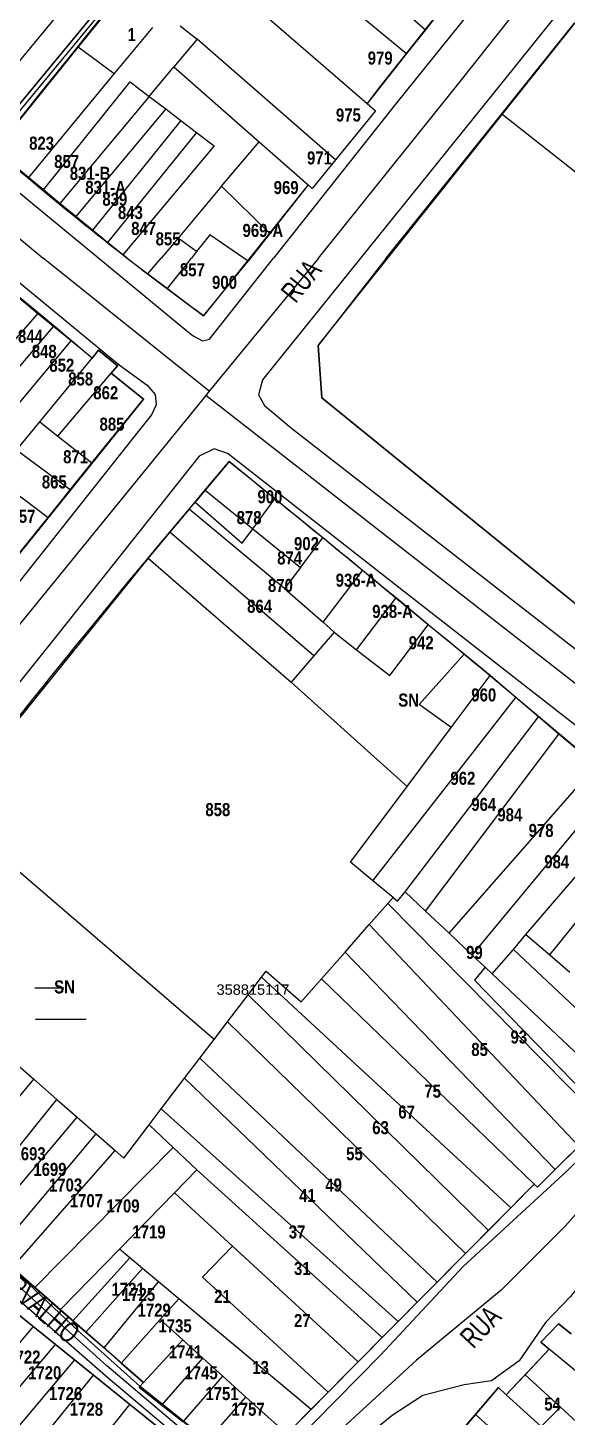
# Model space of a CAD drawing. Extents: x 199665 to 201826, y 4836581 to 4838476.
# Drawn here: x 201209.4 to 201312.8, y 4837371.7 to 4837638.1 of the extents above; entities that cross this region are included whole.
import ezdxf
from ezdxf.enums import TextEntityAlignment as Align

# ---------------------------------------------------------------- set-up
doc = ezdxf.new("R2010")
doc.units = 0
doc.header["$LTSCALE"] = 1.5
doc.header["$MEASUREMENT"] = 0
for name, color, linetype in [('CD-MALHA-LOTES', 40, 'CONTINUOUS'), ('CD_TXT_QUADRA', 7, 'CONTINUOUS'), ('HD-ALAGADO-BREJO', 170, 'CONTINUOUS'), ('RU-QUADRAS', 6, 'CONTINUOUS'), ('SV-EIXO-RUA-N-PAV', 6, 'CONTINUOUS'), ('SV-EIXO-RUA-PAV', 20, 'CONTINUOUS'), ('SV-RUA-NAO-PAV-S-GUIA-C-GUIA', 7, 'CONTINUOUS'), ('SV-RUA-PAVIM-S-GUIA-C-GUIA', 7, 'CONTINUOUS'), ('SV-TXT-RUA-N-PAV-S-GUIA-C-GUIA', 7, 'CONTINUOUS'), ('SV-TXT-RUA-PAV-S-GUIA-C-GUIA', 7, 'CONTINUOUS'), ('Th_NmrPort', 1, 'CONTINUOUS')]:
    doc.layers.add(name, color=color, linetype=linetype)
doc.styles.add('ARIAL', font='ARIAL.TTF')
doc.styles.add('MONOTXT', font='ARIAL.TTF', dxfattribs={"height": 0.2})
doc.styles.get("Standard").update_dxf_attribs({"font": 'swisscbo.ttf'})

# ---------------------------------------------------------------- blocks, each defined once
blk = doc.blocks.new('*X6')
at = {"layer": 'HD-ALAGADO-BREJO', "color": 0}
for p, q in [((201210.733119, 4837454.021562), (201216.273145, 4837454.021617)), ((201210.83437, 4837448.02153), (201220.549648, 4837448.021627))]:
    blk.add_line(p, q, dxfattribs=at)

msp = doc.modelspace()

# ---------------------------------------------------------------- linework, layer by layer
at = {"layer": 'CD-MALHA-LOTES', "linetype": 'Continuous'}
for p, q in [((201260.96, 4837659.46), (201285.62, 4837637.77)), ((201253.69, 4837656.61), (201281.99, 4837633.19)), ((201197.33, 4837619.15), (201225.23, 4837652.85)), ((201229.32, 4837649.64), (201201.58, 4837616.05)), ((201246.4, 4837647.88), (201274.42, 4837623.64)), ((201219.01, 4837634.51), (201226.36, 4837643.63)), ((201289.94, 4837643.22), (201285.62, 4837637.77)), ((201233.26, 4837638.2), (201225.95, 4837629.35)), ((201238.6, 4837638.54), (201241.82, 4837635.95)), ((201300.31, 4837621.66), (201314.15, 4837638.94)), ((201241.82, 4837635.95), (201237.39, 4837630.66)), ((201268.38, 4837612.79), (201241.82, 4837635.95)), ((201285.62, 4837637.77), (201281.99, 4837633.19)), ((201203.07, 4837614.69), (201219.01, 4837634.51)), ((201219.01, 4837634.51), (201225.95, 4837629.35)), ((201281.99, 4837633.19), (201274.42, 4837623.64)), ((201232.65, 4837624.99), (201237.39, 4837630.66)), ((201237.39, 4837630.66), (201253.71, 4837616.27)), ((201225.95, 4837629.35), (201209.47, 4837609.43)), ((201212.37, 4837607.05), (201228.97, 4837627.8)), ((201228.97, 4837627.8), (201232.65, 4837624.99)), ((201232.65, 4837624.99), (201215.51, 4837604.47)), ((201232.65, 4837624.99), (201235.81, 4837622.58)), ((201235.81, 4837622.58), (201218.59, 4837601.94)), ((201235.81, 4837622.58), (201238.72, 4837620.35)), ((201276.08, 4837622.21), (201268.38, 4837612.79)), ((201274.42, 4837623.64), (201276.08, 4837622.21)), ((201238.72, 4837620.35), (201221.78, 4837599.32)), ((201238.72, 4837620.35), (201241.72, 4837618.06)), ((201278.12, 4837593.93), (201300.31, 4837621.66)), ((201300.31, 4837621.66), (201335.37, 4837593.93)), ((201241.72, 4837618.06), (201224.66, 4837596.96)), ((201241.72, 4837618.06), (201245.11, 4837615.47)), ((201209.47, 4837609.43), (201203.07, 4837614.69)), ((201245.11, 4837615.47), (201227.57, 4837594.57)), ((201246.54, 4837607.74), (201253.71, 4837616.27)), ((201253.71, 4837616.27), (201263.11, 4837607.99)), ((201268.38, 4837612.79), (201263.89, 4837607.3)), ((201212.37, 4837607.05), (201209.47, 4837609.43)), ((201215.51, 4837604.47), (201212.37, 4837607.05)), ((201246.54, 4837607.74), (201238.17, 4837597.79)), ((201255.81, 4837598.7), (201246.54, 4837607.74)), ((201263.11, 4837607.99), (201255.81, 4837598.7)), ((201263.89, 4837607.3), (201263.11, 4837607.99)), ((201218.59, 4837601.94), (201215.51, 4837604.47)), ((201221.78, 4837599.32), (201218.59, 4837601.94)), ((201224.66, 4837596.96), (201221.78, 4837599.32)), ((201244.29, 4837598.42), (201241.73, 4837595.22)), ((201250.77, 4837593.94), (201244.29, 4837598.42)), ((201255.81, 4837598.7), (201252.08, 4837593.96)), ((201227.57, 4837594.57), (201224.66, 4837596.96)), ((201238.17, 4837597.79), (201234.92, 4837593.93)), ((201241.73, 4837595.22), (201238.17, 4837597.79)), ((201241.73, 4837595.22), (201240.73, 4837593.93)), ((201228.42, 4837593.97), (201227.57, 4837594.57)), ((201228.42, 4837593.97), (201232.41, 4837590.94)), ((201232.41, 4837590.94), (201234.92, 4837593.93)), ((201236.13, 4837588.12), (201240.73, 4837593.93)), ((201243.07, 4837582.88), (201251.64, 4837593.37)), ((201251.64, 4837593.37), (201250.77, 4837593.94)), ((201252.08, 4837593.96), (201251.64, 4837593.37)), ((201278.12, 4837593.93), (201265.05, 4837577.21)), ((201232.41, 4837590.94), (201236.13, 4837588.12)), ((201236.13, 4837588.12), (201243.07, 4837582.88)), ((201211.29, 4837583.31), (201207.74, 4837586.23)), ((201179.46, 4837547.06), (201211.29, 4837583.31)), ((201214.31, 4837580.83), (201211.29, 4837583.31)), ((201183.02, 4837544.04), (201214.31, 4837580.83)), ((201217.66, 4837578.07), (201214.31, 4837580.83)), ((201196.47, 4837552.73), (201217.66, 4837578.07)), ((201221.69, 4837574.77), (201217.66, 4837578.07)), ((201265.05, 4837577.21), (201265.76, 4837567.15)), ((201211.64, 4837562.58), (201221.69, 4837574.77)), ((201222.89, 4837576.3), (201221.69, 4837574.77)), ((201226.54, 4837573.28), (201222.89, 4837576.3)), ((201215.12, 4837559.84), (201225.37, 4837571.91)), ((201225.37, 4837571.91), (201226.54, 4837573.28)), ((201231.54, 4837566.92), (201225.37, 4837571.91)), ((201221.67, 4837554.69), (201231.54, 4837566.92)), ((201265.76, 4837567.15), (201331.76, 4837513.56)), ((201207.17, 4837557.14), (201211.64, 4837562.58)), ((201211.64, 4837562.58), (201215.12, 4837559.84)), ((201215.12, 4837559.84), (201221.67, 4837554.69)), ((201217.49, 4837549.51), (201207.17, 4837557.14)), ((201217.49, 4837549.51), (201221.67, 4837554.69)), ((201248, 4837554.94), (201243.35, 4837549.48)), ((201256.77, 4837547.78), (201248, 4837554.94)), ((201202.92, 4837551.99), (201213.24, 4837544.24)), ((201213.24, 4837544.24), (201217.49, 4837549.51)), ((201243.35, 4837549.48), (201241.49, 4837547.19)), ((201243.35, 4837549.48), (201252.51, 4837542.05)), ((201252.51, 4837542.05), (201256.77, 4837547.78)), ((201265.93, 4837540.3), (201256.77, 4837547.78)), ((201240.32, 4837545.8), (201236.61, 4837541.39)), ((201240.32, 4837545.8), (201241.49, 4837547.19)), ((201258.58, 4837530.61), (201240.32, 4837545.8)), ((201241.49, 4837547.19), (201250.47, 4837539.29)), ((201207.05, 4837536.57), (201213.24, 4837544.24)), ((201250.47, 4837539.29), (201252.51, 4837542.05)), ((201252.51, 4837542.05), (201261.65, 4837534.65)), ((201236.61, 4837541.39), (201232.44, 4837536.44)), ((201264.21, 4837517.68), (201236.61, 4837541.39)), ((201261.65, 4837534.65), (201265.93, 4837540.3)), ((201273.54, 4837534.08), (201265.93, 4837540.3)), ((201232.44, 4837536.44), (201193.68, 4837488.33)), ((201232.44, 4837536.44), (201259.87, 4837512.65)), ((201261.65, 4837534.65), (201258.58, 4837530.61)), ((201266.02, 4837524.13), (201273.54, 4837534.08)), ((201279.98, 4837528.74), (201273.54, 4837534.08)), ((201258.58, 4837530.61), (201266.02, 4837524.13)), ((201272.43, 4837518.84), (201279.98, 4837528.74)), ((201286.13, 4837523.66), (201279.98, 4837528.74)), ((201266.02, 4837524.13), (201268.13, 4837522.24)), ((201278.82, 4837513.94), (201286.13, 4837523.66)), ((201293.07, 4837517.98), (201286.13, 4837523.66)), ((201268.13, 4837522.24), (201264.21, 4837517.68)), ((201268.13, 4837522.24), (201272.43, 4837518.84)), ((201272.43, 4837518.84), (201278.82, 4837513.94)), ((201284.41, 4837508.38), (201293.07, 4837517.98)), ((201298.02, 4837513.89), (201293.07, 4837517.98)), ((201264.21, 4837517.68), (201259.87, 4837512.65)), ((201259.87, 4837512.65), (201282.15, 4837492.66)), ((201290.56, 4837503.92), (201298.02, 4837513.89)), ((201302.97, 4837509.69), (201298.02, 4837513.89)), ((201275.52, 4837474.57), (201302.97, 4837509.69)), ((201290.56, 4837503.92), (201284.41, 4837508.38)), ((201307.34, 4837505.98), (201302.97, 4837509.69)), ((201281.71, 4837472.46), (201307.34, 4837505.98)), ((201311.23, 4837502.68), (201307.34, 4837505.98)), ((201282.15, 4837492.66), (201290.56, 4837503.92)), ((201285.64, 4837468.74), (201311.23, 4837502.68)), ((201318.37, 4837496.63), (201311.23, 4837502.68)), ((201290.15, 4837464.48), (201318.37, 4837496.63)), ((201271.25, 4837478.11), (201282.15, 4837492.66)), ((201294.61, 4837460.27), (201322.06, 4837493.49)), ((201304.9, 4837464.26), (201326.63, 4837489.62)), ((201245.08, 4837444.08), (201193.68, 4837488.33)), ((201309.47, 4837460.33), (201330.46, 4837486.37)), ((201275.52, 4837474.57), (201271.25, 4837478.11)), ((201279.41, 4837471.34), (201275.52, 4837474.57)), ((201274.86, 4837466.14), (201278.4, 4837470.2)), ((201278.4, 4837470.2), (201279.41, 4837471.34)), ((201317.82, 4837430.27), (201278.4, 4837470.2)), ((201279.41, 4837471.34), (201280.29, 4837470.61)), ((201280.29, 4837470.61), (201281.71, 4837472.46)), ((201281.71, 4837472.46), (201285.64, 4837468.74)), ((201285.64, 4837468.74), (201290.15, 4837464.48)), ((201270.26, 4837460.87), (201274.86, 4837466.14)), ((201315.06, 4837423.68), (201274.86, 4837466.14)), ((201290.15, 4837464.48), (201294.61, 4837460.27)), ((201302.5, 4837461.4), (201304.9, 4837464.26)), ((201304.9, 4837464.26), (201309.47, 4837460.33)), ((201265.67, 4837455.75), (201270.26, 4837460.87)), ((201270.26, 4837460.87), (201310.51, 4837419.16)), ((201294.61, 4837460.27), (201297.07, 4837457.95)), ((201298.41, 4837456.69), (201302.5, 4837461.4)), ((201325.27, 4837439.95), (201302.5, 4837461.4)), ((201309.47, 4837460.33), (201313.33, 4837457)), ((201254.2, 4837456.04), (201255.09, 4837457.21)), ((201255.09, 4837457.21), (201261.79, 4837451.36)), ((201297.07, 4837457.95), (201295.02, 4837455.49)), ((201297.07, 4837457.95), (201298.41, 4837456.69)), ((201298.41, 4837456.69), (201321.58, 4837434.81)), ((201251.62, 4837452.66), (201254.2, 4837456.04)), ((201302, 4837411.81), (201254.2, 4837456.04)), ((201261.79, 4837451.36), (201265.67, 4837455.75)), ((201265.67, 4837455.75), (201306.51, 4837416.35)), ((201295.02, 4837455.49), (201318.51, 4837431.4)), ((201247.66, 4837447.47), (201251.62, 4837452.66)), ((201251.62, 4837452.66), (201297.74, 4837407.5)), ((201245.08, 4837444.08), (201247.66, 4837447.47)), ((201247.66, 4837447.47), (201293.32, 4837403.08)), ((201242.36, 4837440.51), (201245.08, 4837444.08)), ((201206.81, 4837439.74), (201210.52, 4837436.49)), ((201239.43, 4837436.68), (201242.36, 4837440.51)), ((201287.85, 4837397.59), (201242.36, 4837440.51)), ((201191.34, 4837413.47), (201210.52, 4837436.49)), ((201210.52, 4837436.49), (201214.94, 4837432.62)), ((201234.97, 4837430.82), (201239.43, 4837436.68)), ((201239.43, 4837436.68), (201284.07, 4837393.75)), ((201196.17, 4837409.24), (201214.94, 4837432.62)), ((201214.94, 4837432.62), (201218.81, 4837429.22)), ((201232.61, 4837427.73), (201234.97, 4837430.82)), ((201234.97, 4837430.82), (201280.37, 4837390.02)), ((201199.52, 4837406.33), (201218.81, 4837429.22)), ((201218.81, 4837429.22), (201222.45, 4837426.03)), ((201227.76, 4837421.37), (201232.61, 4837427.73)), ((201237.24, 4837423.41), (201232.61, 4837427.73)), ((201203.21, 4837403.1), (201222.45, 4837426.03)), ((201222.45, 4837426.03), (201226.15, 4837422.79)), ((201206.37, 4837400.34), (201226.15, 4837422.79)), ((201210.68, 4837396.57), (201237.24, 4837423.41)), ((201226.15, 4837422.79), (201227.76, 4837421.37)), ((201241.8, 4837419.13), (201237.24, 4837423.41)), ((201310.51, 4837419.16), (201315.06, 4837423.68)), ((201237.51, 4837414.73), (201241.8, 4837419.13)), ((201277.33, 4837386.98), (201241.8, 4837419.13)), ((201307.1, 4837415.78), (201310.51, 4837419.16)), ((201226.94, 4837403.9), (201237.51, 4837414.73)), ((201237.51, 4837414.73), (201248.65, 4837404.45)), ((201302, 4837411.81), (201306.51, 4837416.35)), ((201306.51, 4837416.35), (201307.1, 4837415.78)), ((201297.74, 4837407.5), (201302, 4837411.81)), ((201293.32, 4837403.08), (201297.74, 4837407.5)), ((201215.6, 4837392.28), (201226.94, 4837403.9)), ((201228.96, 4837402.22), (201226.94, 4837403.9)), ((201248.65, 4837404.45), (201242.87, 4837398.54)), ((201248.65, 4837404.45), (201272.7, 4837382.27)), ((201218, 4837390.18), (201228.96, 4837402.22)), ((201231.37, 4837400.2), (201228.96, 4837402.22)), ((201287.85, 4837397.59), (201293.32, 4837403.08)), ((201206.37, 4837400.34), (201210.68, 4837396.57)), ((201220.52, 4837387.98), (201231.37, 4837400.2)), ((201234.46, 4837397.62), (201231.37, 4837400.2)), ((201242.87, 4837398.54), (201266.96, 4837376.48)), ((201210.68, 4837396.57), (201215.6, 4837392.28)), ((201223.98, 4837384.96), (201234.46, 4837397.62)), ((201238.34, 4837394.37), (201234.46, 4837397.62)), ((201284.07, 4837393.75), (201287.85, 4837397.59)), ((201234.76, 4837390.38), (201238.34, 4837394.37)), ((201263.69, 4837373.18), (201238.34, 4837394.37)), ((201280.37, 4837390.02), (201284.07, 4837393.75)), ((201210.37, 4837389.08), (201205.97, 4837392.62)), ((201215.6, 4837392.28), (201218, 4837390.18)), ((201218, 4837390.18), (201220.52, 4837387.98)), ((201227.3, 4837382.06), (201234.76, 4837390.38)), ((201239.08, 4837386.48), (201234.76, 4837390.38)), ((201280.37, 4837390.02), (201277.33, 4837386.98)), ((201210.37, 4837389.08), (201198.27, 4837374.73)), ((201214.68, 4837385.61), (201210.37, 4837389.08)), ((201220.52, 4837387.98), (201223.98, 4837384.96)), ((201311.16, 4837389.61), (201307.77, 4837386.07)), ((201313.56, 4837387.68), (201311.16, 4837389.61)), ((201202.46, 4837371.21), (201214.68, 4837385.61)), ((201218.31, 4837382.68), (201214.68, 4837385.61)), ((201223.98, 4837384.96), (201227.3, 4837382.06)), ((201231.56, 4837378.34), (201239.08, 4837386.48)), ((201242.94, 4837382.99), (201239.08, 4837386.48)), ((201272.7, 4837382.27), (201277.33, 4837386.98)), ((201309.38, 4837384.73), (201304.73, 4837379.78)), ((201307.77, 4837386.07), (201309.38, 4837384.73)), ((201332.36, 4837365.66), (201309.38, 4837384.73)), ((201218.31, 4837382.68), (201206.11, 4837368.14)), ((201221.94, 4837379.76), (201218.31, 4837382.68)), ((201227.3, 4837382.06), (201231.56, 4837378.34)), ((201235.09, 4837374), (201242.94, 4837382.99)), ((201246.76, 4837379.54), (201242.94, 4837382.99)), ((201266.96, 4837376.48), (201272.7, 4837382.27)), ((201209.92, 4837364.95), (201221.94, 4837379.76)), ((201228.96, 4837374.1), (201221.94, 4837379.76)), ((201239.17, 4837370.8), (201246.76, 4837379.54)), ((201251.19, 4837375.54), (201246.76, 4837379.54)), ((201304.73, 4837379.78), (201301.14, 4837375.95)), ((201311.5, 4837373.62), (201304.73, 4837379.78)), ((201231.56, 4837378.34), (201230.71, 4837377.42)), ((201230.71, 4837377.42), (201235.09, 4837374)), ((201299.62, 4837377.34), (201295.22, 4837372.2)), ((201301.14, 4837375.95), (201299.62, 4837377.34)), ((201216.89, 4837359.09), (201228.96, 4837374.1)), ((201235.13, 4837369.12), (201228.96, 4837374.1)), ((201243.82, 4837367.16), (201251.19, 4837375.54)), ((201259.02, 4837368.47), (201251.19, 4837375.54)), ((201263.69, 4837373.18), (201266.96, 4837376.48)), ((201307.8, 4837369.87), (201301.14, 4837375.95)), ((201235.09, 4837374), (201239.17, 4837370.8)), ((201259.02, 4837368.47), (201263.69, 4837373.18)), ((201295.22, 4837372.2), (201291.92, 4837368.31)), ((201311.13, 4837358.01), (201295.22, 4837372.2)), ((201311.5, 4837373.62), (201307.8, 4837369.87)), ((201316.15, 4837369.39), (201311.5, 4837373.62))]:
    msp.add_line(p, q, dxfattribs=at)
for p in [(201211.29, 4837583.31), (201217.66, 4837578.07), (201217.66, 4837578.07), (201225.37, 4837571.91), (201226.54, 4837573.28), (201231.54, 4837566.92), (201215.12, 4837559.84), (201217.49, 4837549.51)]:
    msp.add_point(p, dxfattribs=at)
at = {"layer": 'RU-QUADRAS', "color": 6, "linetype": 'Continuous'}
for points in [[(201135.6, 4837668.07), (201159.21, 4837698.84), (201170.08, 4837711.44), (201170.6, 4837711.04), (201192.07, 4837735.37), (201250.03, 4837804.11), (201353.62, 4837721.1, 0.009031), (201274.42, 4837623.64), (201276.08, 4837622.21), (201263.89, 4837607.3), (201263.11, 4837607.99), (201243.07, 4837582.88, -0.020688), (201203.07, 4837614.69, -0.006407), (201273.28, 4837700.5), (201272.12, 4837701.47), (201201.58, 4837616.05), (201176.28, 4837634.45), (201227.71, 4837697.97), (201223.96, 4837701.12), (201215.55, 4837691.59), (201171.51, 4837638.7), (201157.19, 4837650.81)], [(201155.57, 4837442.4), (201165.19, 4837452.85), (201164.34, 4837453.55), (201193.68, 4837488.33, -0.010558), (201248, 4837554.94, -0.008236), (201350.8, 4837469.1), (201338.17, 4837453.31), (201341.59, 4837450.73), (201336.73, 4837445.41), (201331.93, 4837449.16), (201317.82, 4837430.27), (201319.73, 4837428.34), (201307.1, 4837415.78), (201306.51, 4837416.35), (201251.64, 4837361.03), (201230.71, 4837377.42), (201231.56, 4837378.34), (201175.6, 4837427.21), (201174.33, 4837425.71)]]:
    msp.add_lwpolyline(points, format="xyb", close=True, dxfattribs=at)
for points in [[(201363.3, 4837487.95), (201265.76, 4837567.15), (201265.05, 4837577.21), (201317.86, 4837643.58)], [(201288.29, 4837364.09), (201299.62, 4837377.34), (201301.14, 4837375.95), (201309.38, 4837384.73), (201307.77, 4837386.07), (201311.16, 4837389.61), (201313.56, 4837387.68)]]:
    msp.add_lwpolyline(points, dxfattribs=at)
for points in [[(201185.28, 4837603.72, -0.022817), (201221.69, 4837574.77), (201222.89, 4837576.3), (201226.54, 4837573.28), (201225.37, 4837571.91), (201231.54, 4837566.92), (201159.2, 4837476.95)], [(201184.74, 4837358.67, -0.009861), (201127.41, 4837405.46), (201127.26, 4837406.39), (201152.83, 4837437.49), (201175.22, 4837417.4), (201247.32, 4837359.3)]]:
    msp.add_lwpolyline(points, format="xyb", dxfattribs=at)
at = {"layer": 'SV-EIXO-RUA-N-PAV'}
msp.add_line((201338.97, 4837493.14), (201243.5, 4837567.62), dxfattribs=at)
for points in [[(201195.78, 4837607.62), (201272.91, 4837701.13)], [(201464.64, 4837593.93), (201453.07, 4837582.18), (201426.82, 4837548.28), (201422.88, 4837542.8), (201413.45, 4837530.56), (201388.88, 4837498.18), (201367.39, 4837472.28), (201350.37, 4837449.06), (201325.25, 4837422.82), (201312.41, 4837408.31), (201300.13, 4837396.03), (201283.94, 4837382.63), (201270.54, 4837370.35), (201255.47, 4837356.95)], [(201255.47, 4837356.95), (201250.15, 4837359.64), (201240.48, 4837367.97), (201224.49, 4837381.51), (201204.39, 4837399.66), (201183.18, 4837416.68), (201165.87, 4837430.36), (201159.2, 4837435.74)]]:
    msp.add_lwpolyline(points, dxfattribs=at)
at = {"layer": 'SV-EIXO-RUA-PAV'}
for p, q in [((201291.57, 4837626.94), (201368.25, 4837723.64)), ((201265.09, 4837593.93), (201291.57, 4837626.94))]:
    msp.add_line(p, q, dxfattribs=at)
for points in [[(201159.2, 4837637.96), (201168.79, 4837630.17), (201171.66, 4837627.41), (201190.44, 4837611.93), (201195.78, 4837607.62), (201212.28, 4837593.93)], [(201265.09, 4837593.93), (201244.16, 4837568.42), (201243.5, 4837567.62), (201193.09, 4837505.74), (201159.2, 4837462.13)], [(201244.16, 4837568.42), (201212.28, 4837593.93)]]:
    msp.add_lwpolyline(points, dxfattribs=at)
at = {"layer": 'SV-RUA-NAO-PAV-S-GUIA-C-GUIA'}
for points in [[(201199.34, 4837613.33), (201229.32, 4837649.64), (201234.02, 4837655.33), (201241.12, 4837663.93), (201251.94, 4837677.03), (201262.23, 4837689.49), (201269.79, 4837698.65), (201272.46, 4837701.88), (201273.28, 4837700.5), (201265.11, 4837690.61), (201246.56, 4837668.15), (201231.79, 4837650.27), (201219.01, 4837634.51), (201200.93, 4837612.03)], [(201254.79, 4837565.7), (201259.92, 4837561.34), (201265.11, 4837557.31), (201340.75, 4837498.48), (201361.28, 4837482.71), (201364.75, 4837482.17), (201371.69, 4837483.89), (201378.48, 4837490.39), (201388.3, 4837505.01), (201399.84, 4837520.98), (201413.87, 4837538.34), (201417.21, 4837542.35), (201423.76, 4837550.24), (201374.17, 4837589.91)], [(201247.88, 4837556.41), (201249.02, 4837555.55), (201281.44, 4837530.17), (201346.24, 4837479.61), (201352.86, 4837474.64), (201357.44, 4837471.42), (201359.14, 4837469.1), (201358.66, 4837467.21), (201348.88, 4837455.66), (201333.72, 4837438.95), (201312.04, 4837418.2), (201292.87, 4837400.6), (201277, 4837383.6), (201260.28, 4837366.56)], [(201473.56, 4837368.34), (201476.43, 4837372.39), (201473.68, 4837375.88), (201450.94, 4837395.75), (201424.72, 4837420.07), (201403.93, 4837436.16), (201392.81, 4837444.67), (201381.71, 4837454.53), (201374.71, 4837460.37), (201370.26, 4837463.54), (201366.75, 4837463.14), (201364.69, 4837459.57), (201347.95, 4837437.69), (201328.69, 4837415), (201321.64, 4837405.21), (201313.42, 4837394.8), (201308.65, 4837389.82), (201303.58, 4837382.5), (201298.32, 4837378.64), (201293.06, 4837377.86), (201285.13, 4837375.83), (201279.27, 4837371.97), (201269.49, 4837364.03)], [(201248.63, 4837363.34), (201230.9, 4837377.59), (201219.02, 4837388.26), (201207.07, 4837399.58), (201194.76, 4837409.02), (201173.87, 4837425.04), (201166.92, 4837430.76), (201159.99, 4837435.97), (201159.2, 4837436.94)], [(201244.57, 4837362.45), (201224.78, 4837379.18), (201209.53, 4837392.48), (201194.55, 4837405.02), (201182.42, 4837415.18), (201159.2, 4837434.27)]]:
    msp.add_lwpolyline(points, dxfattribs=at)
at = {"layer": 'SV-RUA-PAVIM-S-GUIA-C-GUIA'}
for points in [[(201159.2, 4837699.83), (201205.14, 4837757.09), (201224.29, 4837780.96), (201245.92, 4837807.64), (201247.35, 4837808.33), (201248.99, 4837808.38), (201251.21, 4837807.64), (201267.51, 4837794.86), (201320.29, 4837752.85), (201355.45, 4837726.45), (201356.98, 4837724.04), (201357.76, 4837721.51), (201357.16, 4837719.23), (201350.3, 4837710.87), (201280.17, 4837623.81), (201256.49, 4837593.93)], [(201327.52, 4837661.55), (201297.93, 4837624.64), (201273.19, 4837593.93)], [(201200.93, 4837612.03), (201203.28, 4837610.11), (201222.98, 4837593.93)], [(201203.07, 4837593.14), (201226.89, 4837573.51), (201232.23, 4837569.63), (201233.79, 4837567.82), (201234, 4837565.83), (201233.11, 4837563.9), (201230.53, 4837560.71), (201200.61, 4837523.02), (201176.59, 4837492.79), (201159.2, 4837471.37)], [(201222.98, 4837593.93), (201239.89, 4837580.05), (201241.09, 4837579.03), (201242.86, 4837578.07), (201244.22, 4837578.44), (201256.49, 4837593.93)], [(201273.19, 4837593.93), (201254.38, 4837570.59), (201253.63, 4837567.74), (201254.79, 4837565.7)], [(201247.88, 4837556.41), (201245.11, 4837557.39), (201242.25, 4837555.98), (201215.16, 4837521.88), (201199.56, 4837502.49), (201175.68, 4837472.52), (201159.2, 4837451.74)]]:
    msp.add_lwpolyline(points, dxfattribs=at)

# ---------------------------------------------------------------- block references
at = {"layer": 'HD-ALAGADO-BREJO'}
msp.add_blockref('*X6', (0, 0), dxfattribs=at)

# ---------------------------------------------------------------- texts
at = {"layer": 'CD_TXT_QUADRA', "color": 7, "linetype": 'Continuous', "style": 'MONOTXT'}
msp.add_text('358815117', height=2, dxfattribs=at).set_placement((201245.56, 4837452.68))
at = {"layer": 'SV-TXT-RUA-N-PAV-S-GUIA-C-GUIA', "style": 'ARIAL', "width": 0.7}
for s, rotation, p in [('CARVALHO', 319, (201200.9, 4837399.62)), ('RUA ', 47, (201294.83, 4837384.64))]:
    msp.add_text(s, height=4, rotation=rotation, dxfattribs=at).set_placement(p)
at = {"layer": 'SV-TXT-RUA-PAV-S-GUIA-C-GUIA', "style": 'ARIAL', "width": 0.7}
msp.add_text('RUA', height=4, rotation=51, dxfattribs=at).set_placement((201260.73, 4837585.14))
at = {"layer": 'Th_NmrPort', "color": 1}
for s, p in [('1', (201228.5, 4837636.83)), ('979', (201274.56, 4837632.33)), ('975', (201268.46, 4837621.41)), ('823', (201209.62, 4837616.01)), ('971', (201262.91, 4837613.18)), ('857', (201214.42, 4837612.5)), ('831-B', (201217.41, 4837610.23)), ('831-A', (201220.39, 4837607.53)), ('969', (201256.52, 4837607.5)), ('839', (201223.66, 4837605.26)), ('843', (201226.65, 4837602.71)), ('847', (201229.19, 4837599.65)), ('969-A', (201250.55, 4837599.27)), ('855', (201233.88, 4837597.66)), ('857', (201238.54, 4837591.73)), ('900', (201244.7, 4837589.32)), ('844', (201207.48, 4837578.97)), ('848', (201210.13, 4837576.08)), ('852', (201213.5, 4837573.43)), ('858', (201217.11, 4837570.79)), ('862', (201221.92, 4837568.14)), ('885', (201223.12, 4837562.12)), ('871', (201216.14, 4837555.87)), ('865', (201212.05, 4837551.05)), ('900', (201253.42, 4837548.2)), ('857', (201206.04, 4837544.44)), ('878', (201249.42, 4837544.2)), ('902', (201260.42, 4837539.2)), ('874', (201257.19, 4837536.46)), ('870', (201255.42, 4837531.2)), ('936-A', (201268.42, 4837532.2)), ('864', (201251.42, 4837527.2)), ('938-A', (201275.42, 4837526.2)), ('942', (201282.42, 4837520.2)), ('SN', (201280.42, 4837509.2)), ('960', (201294.42, 4837510.2)), ('962', (201290.42, 4837494.2)), ('858', (201243.42, 4837488.2)), ('964', (201294.42, 4837489.2)), ('984', (201299.42, 4837487.2)), ('978', (201305.42, 4837484.2)), ('984', (201308.42, 4837478.2)), ('99', (201293.43, 4837460.81)), ('SN', (201214.42, 4837454.2)), ('85', (201294.42, 4837442.2)), ('93', (201301.95, 4837444.59)), ('75', (201285.42, 4837434.2)), ('67', (201280.42, 4837430.2)), ('63', (201275.42, 4837427.2)), ('1693', (201206.42, 4837422.2)), ('55', (201270.42, 4837422.2)), ('1699', (201210.42, 4837419.2)), ('1703', (201213.42, 4837416.2)), ('49', (201266.42, 4837416.2)), ('1707', (201217.42, 4837413.2)), ('41', (201261.42, 4837414.2)), ('1709', (201224.42, 4837412.2)), ('1719', (201229.42, 4837407.2)), ('37', (201259.42, 4837407.2)), ('31', (201260.42, 4837400.2)), ('1721', (201225.42, 4837396.2)), ('1725', (201227.42, 4837395.2)), ('21', (201245.11, 4837394.84)), ('1729', (201230.42, 4837392.2)), ('1735', (201234.42, 4837389.2)), ('27', (201260.42, 4837390.2)), ('1741', (201236.42, 4837384.2)), ('1722', (201205.42, 4837383.2)), ('13', (201252.42, 4837381.2)), ('1720', (201209.42, 4837380.2)), ('1745', (201239.42, 4837380.2)), ('1726', (201213.42, 4837376.2)), ('1751', (201243.42, 4837376.2)), ('1728', (201217.42, 4837373.2)), ('1757', (201248.42, 4837373.2)), ('54', (201308.42, 4837374.2))]:
    msp.add_text(s, height=2.5, dxfattribs=at).set_placement(p, align=Align.MIDDLE_LEFT)

doc.saveas('drawing.dxf')
